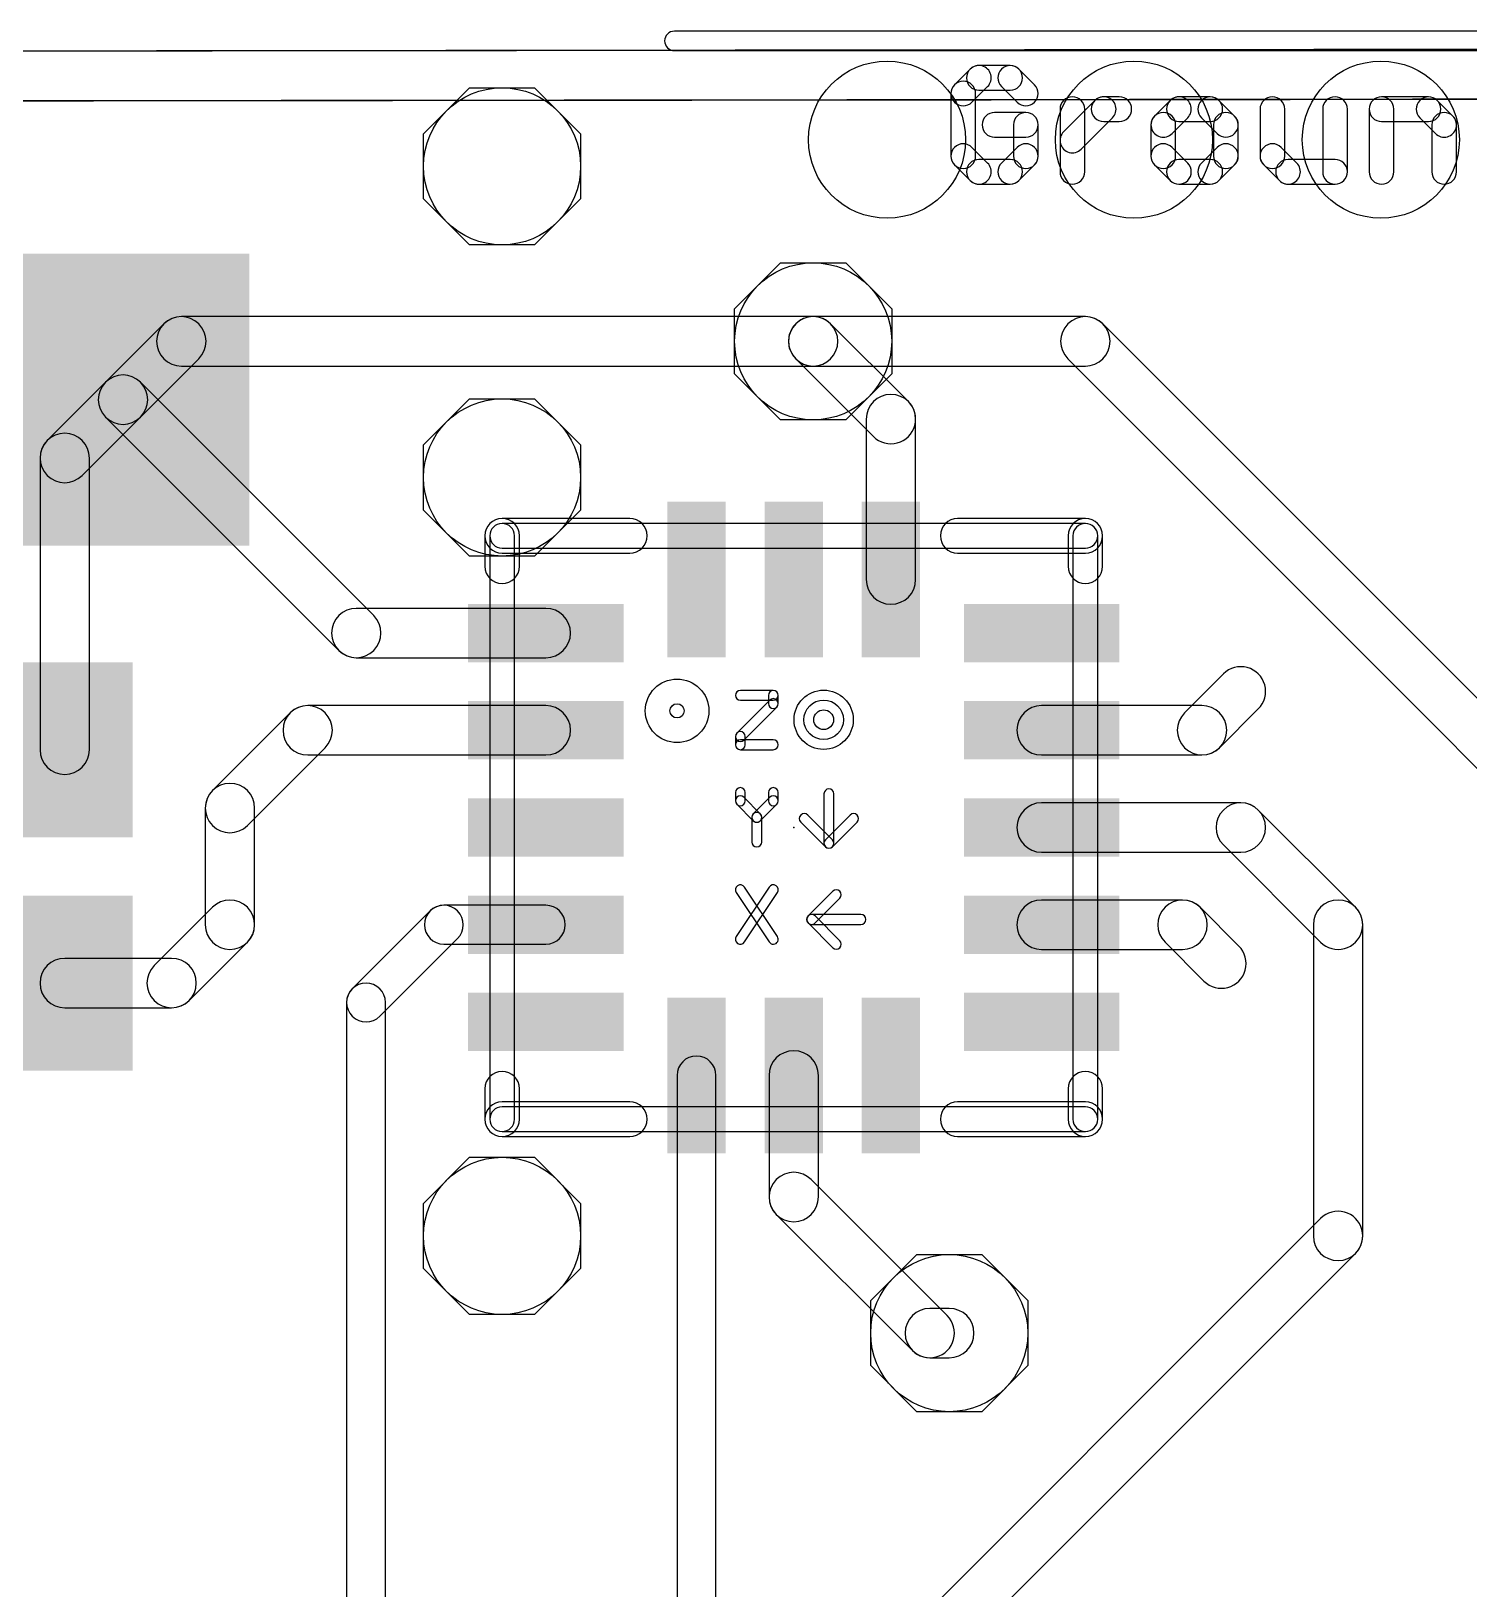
# Model space of a CAD drawing. Extents: x -21 to 88, y -12 to 76.
# Drawn here: x 28.28 to 35.67, y 25.39 to 33.4 of the extents above; entities that cross this region are included whole.
import ezdxf

# ---------------------------------------------------------------- set-up
doc = ezdxf.new("R2010")
doc.units = 0
for name, color, linetype in [('1', 22, 'CONTINUOUS'), ('16', 175, 'CONTINUOUS'), ('18', 82, 'CONTINUOUS'), ('21', 253, 'CONTINUOUS'), ('23', 7, 'CONTINUOUS'), ('51', 253, 'CONTINUOUS')]:
    doc.layers.add(name, color=color, linetype=linetype)

# ---------------------------------------------------------------- blocks, each defined once
blk = doc.blocks.new('RECT')
blk.add_solid([(-0.5, -0.5), (0.5, -0.5), (-0.5, 0.5), (0.5, 0.5)])
blk = doc.blocks.new('OCTAGONV')
blk.add_lwpolyline([(-0.5, -0.2071), (-0.5, 0.2071), (-0.2071, 0.5), (0.2071, 0.5), (0.5, 0.2071), (0.5, -0.2071), (0.2071, -0.5), (-0.2071, -0.5)], close=True)
blk = doc.blocks.new('ROUNDV')
blk.add_circle((0, 0), 0.5)

msp = doc.modelspace()

# ---------------------------------------------------------------- linework, layer by layer
at = {"layer": '1'}
for points in [[(57.1999, 33.327), (-6.8001, 33.252, 1), (-6.7999, 32.998), (57.2001, 33.073, 1)], [(28.9602, 31.8898), (28.6602, 31.5898, 1), (28.8398, 31.4102), (29.1398, 31.7102, 1)], [(32.3, 31.927), (29.05, 31.927, 1), (29.05, 31.673), (32.3, 31.673, 1)], [(32.7898, 31.4898), (32.3898, 31.8898, 1), (32.2102, 31.7102), (32.6102, 31.3102, 1)], [(28.5398, 31.1102), (28.8398, 31.4102, 1), (28.6602, 31.5898), (28.3602, 31.2898, 1)], [(30.0398, 30.3898), (28.8398, 31.5898, 1), (28.6602, 31.4102), (29.8602, 30.2102, 1)], [(32.827, 30.575), (32.827, 31.4, 1), (32.573, 31.4), (32.573, 30.575, 1)], [(28.577, 29.7), (28.577, 31.2, 1), (28.323, 31.2), (28.323, 29.7, 1)], [(30.925, 30.427), (29.95, 30.427, 1), (29.95, 30.173), (30.925, 30.173, 1)], [(34.3898, 29.7102), (34.5898, 29.9102, 1), (34.4102, 30.0898), (34.2102, 29.8898, 1)], [(29.6102, 29.8898), (29.2102, 29.4898, 1), (29.3898, 29.3102), (29.7898, 29.7102, 1)], [(30.925, 29.927), (29.7, 29.927, 1), (29.7, 29.673), (30.925, 29.673, 1)], [(33.475, 29.673), (34.3, 29.673, 1), (34.3, 29.927), (33.475, 29.927, 1)], [(29.427, 28.8), (29.427, 29.4, 1), (29.173, 29.4), (29.173, 28.8, 1)], [(33.475, 29.173), (34.5, 29.173, 1), (34.5, 29.427), (33.475, 29.427, 1)], [(34.4102, 29.2102), (34.9102, 28.7102, 1), (35.0898, 28.8898), (34.5898, 29.3898, 1)], [(29.0898, 28.4102), (29.3898, 28.7102, 1), (29.2102, 28.8898), (28.9102, 28.5898, 1)], [(33.475, 28.673), (34.2, 28.673, 1), (34.2, 28.927), (33.475, 28.927, 1)], [(34.1102, 28.7102), (34.3102, 28.5102, 1), (34.4898, 28.6898), (34.2898, 28.8898, 1)], [(34.873, 28.8), (34.873, 27.2, 1), (35.127, 27.2), (35.127, 28.8, 1)], [(30.3293, 28.8707), (29.9293, 28.4707, 1), (30.0707, 28.3293), (30.4707, 28.7293, 1)], [(30.925, 28.9), (30.4, 28.9, 1), (30.4, 28.7), (30.925, 28.7, 1)], [(28.45, 28.373), (29, 28.373, 1), (29, 28.627), (28.45, 28.627, 1)], [(30.1, 23.1), (30.1, 28.4, 1), (29.9, 28.4), (29.9, 23.1, 1)], [(31.6, 28.025), (31.6, 23.4, 1), (31.8, 23.4), (31.8, 28.025, 1)], [(32.073, 28.025), (32.073, 27.4, 1), (32.327, 27.4), (32.327, 28.025, 1)], [(32.9898, 26.7898), (32.2898, 27.4898, 1), (32.1102, 27.3102), (32.8102, 26.6102, 1)], [(32.6898, 24.7102), (35.0898, 27.1102, 1), (34.9102, 27.2898), (32.5102, 24.8898, 1)], [(33, 26.827), (32.9, 26.827, 1), (32.9, 26.573), (33, 26.573, 1)]]:
    msp.add_lwpolyline(points, format="xyb", close=True, dxfattribs=at)
at = {"layer": '16'}
for points in [[(-6.7999, 32.998), (84.0001, 33.098, 1), (83.9999, 33.352), (-6.8001, 33.252, 1)], [(32.3, 31.673), (33.7, 31.673, 1), (33.7, 31.927), (32.3, 31.927, 1)], [(37.7898, 27.8898), (33.7898, 31.8898, 1), (33.6102, 31.7102), (37.6102, 27.7102, 1)]]:
    msp.add_lwpolyline(points, format="xyb", close=True, dxfattribs=at)
at = {"layer": '21'}
for points in [[(30.7889, 30.6432), (30.7889, 30.8, 1), (30.6111, 30.8), (30.6111, 30.6432, 1)], [(30.7, 30.7111), (31.3568, 30.7111, 1), (31.3568, 30.8889), (30.7, 30.8889, 1)], [(33.7, 30.8889), (33.0432, 30.8889, 1), (33.0432, 30.7111), (33.7, 30.7111, 1)], [(33.7889, 30.6432), (33.7889, 30.8, 1), (33.6111, 30.8), (33.6111, 30.6432, 1)], [(30.6111, 27.9568), (30.6111, 27.8, 1), (30.7889, 27.8), (30.7889, 27.9568, 1)], [(33.6111, 27.9568), (33.6111, 27.8, 1), (33.7889, 27.8), (33.7889, 27.9568, 1)], [(30.7, 27.7111), (31.3568, 27.7111, 1), (31.3568, 27.8889), (30.7, 27.8889, 1)], [(33.7, 27.8889), (33.0432, 27.8889, 1), (33.0432, 27.7111), (33.7, 27.7111, 1)]]:
    msp.add_lwpolyline(points, format="xyb", close=True, dxfattribs=at)
for radius in [0.1635, 0.0365]:
    msp.add_circle((31.6, 29.9), radius, dxfattribs=at)
at = {"layer": '23'}
msp.add_point((32.2, 29.3), dxfattribs=at)
at = {"layer": '51'}
for points in [[(41.906, 33.395), (31.586, 33.395, 1), (31.586, 33.295), (41.906, 33.295, 1)], [(33.1076, 33.1998), (33.0271, 33.1193, 1), (33.1169, 33.0295), (33.1974, 33.11, 1)], [(33.3135, 33.2184), (33.1525, 33.2184, 1), (33.1525, 33.0914), (33.3135, 33.0914, 1)], [(33.4389, 33.1193), (33.3584, 33.1998, 1), (33.2686, 33.11), (33.3491, 33.0295, 1)], [(33.0085, 33.0744), (33.0085, 32.7524, 1), (33.1355, 32.7524), (33.1355, 33.0744, 1)], [(33.6968, 32.6719), (33.6968, 32.9939, 1), (33.5698, 32.9939), (33.5698, 32.6719, 1)], [(33.6782, 32.788), (33.8392, 32.949, 1), (33.7494, 33.0388), (33.5884, 32.8778, 1)], [(33.7943, 32.9304), (33.8748, 32.9304, 1), (33.8748, 33.0574), (33.7943, 33.0574, 1)], [(34.1366, 33.0388), (34.0561, 32.9583, 1), (34.1459, 32.8685), (34.2264, 32.949, 1)], [(34.3425, 33.0574), (34.1815, 33.0574, 1), (34.1815, 32.9304), (34.3425, 32.9304, 1)], [(34.4679, 32.9583), (34.3874, 33.0388, 1), (34.2976, 32.949), (34.3781, 32.8685, 1)], [(34.5988, 32.9939), (34.5988, 32.7524, 1), (34.7258, 32.7524), (34.7258, 32.9939, 1)], [(35.0478, 32.6719), (35.0478, 32.9939, 1), (34.9208, 32.9939), (34.9208, 32.6719, 1)], [(35.2871, 32.6719), (35.2871, 32.9939, 1), (35.1601, 32.9939), (35.1601, 32.6719, 1)], [(35.2236, 32.9304), (35.4652, 32.9304, 1), (35.4652, 33.0574), (35.2236, 33.0574, 1)], [(35.4203, 32.949), (35.5008, 32.8685, 1), (35.5906, 32.9583), (35.5101, 33.0388, 1)], [(33.394, 32.9769), (33.233, 32.9769, 1), (33.233, 32.8499), (33.394, 32.8499, 1)], [(33.4575, 32.7524), (33.4575, 32.9134, 1), (33.3305, 32.9134), (33.3305, 32.7524, 1)], [(34.0375, 32.9134), (34.0375, 32.7524, 1), (34.1645, 32.7524), (34.1645, 32.9134, 1)], [(34.4865, 32.7524), (34.4865, 32.9134, 1), (34.3595, 32.9134), (34.3595, 32.7524, 1)], [(35.4822, 32.9134), (35.4822, 32.6719, 1), (35.6092, 32.6719), (35.6092, 32.9134, 1)], [(33.0271, 32.7075), (33.1076, 32.627, 1), (33.1974, 32.7168), (33.1169, 32.7973, 1)], [(33.3584, 32.627), (33.4389, 32.7075, 1), (33.3491, 32.7973), (33.2686, 32.7168, 1)], [(34.0561, 32.7075), (34.1366, 32.627, 1), (34.2264, 32.7168), (34.1459, 32.7973, 1)], [(34.3874, 32.627), (34.4679, 32.7075, 1), (34.3781, 32.7973), (34.2976, 32.7168, 1)], [(34.6174, 32.7075), (34.6979, 32.627, 1), (34.7877, 32.7168), (34.7072, 32.7973, 1)], [(33.1525, 32.6084), (33.3135, 32.6084, 1), (33.3135, 32.7354), (33.1525, 32.7354, 1)], [(34.1815, 32.6084), (34.3425, 32.6084, 1), (34.3425, 32.7354), (34.1815, 32.7354, 1)], [(34.7428, 32.6084), (34.9843, 32.6084, 1), (34.9843, 32.7354), (34.7428, 32.7354, 1)], [(30.7635, 27.8), (30.7635, 30.8, 1), (30.6365, 30.8), (30.6365, 27.8, 1)], [(30.7, 30.7365), (33.7, 30.7365, 1), (33.7, 30.8635), (30.7, 30.8635, 1)], [(33.6365, 30.8), (33.6365, 27.8, 1), (33.7635, 27.8), (33.7635, 30.8, 1)], [(31.9254, 29.9542), (32.0949, 29.9542, 1), (32.0949, 30.005), (31.9254, 30.005, 1)], [(32.0769, 29.9552), (31.9074, 29.7857, 1), (31.9434, 29.7498), (32.1128, 29.9193, 1)], [(32.0695, 29.9796), (32.0695, 29.9372, 1), (32.1203, 29.9372), (32.1203, 29.9796, 1)], [(31.9, 29.7678), (31.9, 29.7254, 1), (31.9508, 29.7254), (31.9508, 29.7678, 1)], [(31.9254, 29.7), (32.0949, 29.7, 1), (32.0949, 29.7508), (31.9254, 29.7508, 1)], [(31.9, 29.4796), (31.9, 29.4372, 1), (31.9508, 29.4372), (31.9508, 29.4796, 1)], [(32.1203, 29.4372), (32.1203, 29.4796, 1), (32.0695, 29.4796), (32.0695, 29.4372, 1)], [(32.3556, 29.473), (32.3556, 29.219, 1), (32.4064, 29.219), (32.4064, 29.473, 1)], [(31.9074, 29.4193), (31.9922, 29.3345, 1), (32.0281, 29.3705), (31.9434, 29.4552, 1)], [(32.0281, 29.3345), (32.1128, 29.4193, 1), (32.0769, 29.4552), (31.9922, 29.3705, 1)], [(31.9847, 29.3525), (31.9847, 29.2254, 1), (32.0355, 29.2254), (32.0355, 29.3525, 1)], [(32.399, 29.237), (32.272, 29.364, 1), (32.236, 29.328), (32.363, 29.201, 1)], [(32.399, 29.201), (32.526, 29.328, 1), (32.49, 29.364), (32.363, 29.237, 1)], [(31.9043, 28.9655), (32.0737, 28.7113, 1), (32.116, 28.7395), (31.9465, 28.9937, 1)], [(32.0737, 28.9937), (31.9043, 28.7395, 1), (31.9465, 28.7113), (32.116, 28.9655, 1)], [(32.31, 28.809), (32.437, 28.936, 1), (32.401, 28.972), (32.274, 28.845, 1)], [(32.274, 28.809), (32.401, 28.682, 1), (32.437, 28.718), (32.31, 28.845, 1)], [(32.546, 28.8524), (32.292, 28.8524, 1), (32.292, 28.8016), (32.546, 28.8016, 1)], [(33.7, 27.8635), (30.7, 27.8635, 1), (30.7, 27.7365), (33.7, 27.7365, 1)]]:
    msp.add_lwpolyline(points, format="xyb", close=True, dxfattribs=at)
for radius in [0.1524, 0.1016, 0.0508]:
    msp.add_circle((32.354, 29.854), radius, dxfattribs=at)

# ---------------------------------------------------------------- block references
at = {"layer": '1'}
for p, xscale, yscale, rotation in [((28.75, 31.5), 1.3, 1.5, 180), ((31.7, 30.575), 0.3, 0.8, 180), ((32.2, 30.575), 0.3, 0.8, 180), ((32.7, 30.575), 0.3, 0.8, 180), ((30.925, 30.3), 0.3, 0.8, 270), ((33.475, 30.3), 0.3, 0.8, 90), ((28.45, 29.7), 0.7, 0.9, 180), ((30.925, 29.8), 0.3, 0.8, 270), ((33.475, 29.8), 0.3, 0.8, 90), ((30.925, 29.3), 0.3, 0.8, 270), ((33.475, 29.3), 0.3, 0.8, 90), ((28.45, 28.5), 0.7, 0.9, 180), ((30.925, 28.8), 0.3, 0.8, 270), ((33.475, 28.8), 0.3, 0.8, 90), ((30.925, 28.3), 0.3, 0.8, 270), ((33.475, 28.3), 0.3, 0.8, 90)]:
    msp.add_blockref('RECT', p, dxfattribs=dict(at, xscale=xscale, yscale=yscale, rotation=rotation))
at = {"layer": '1', "xscale": 0.3, "yscale": 0.8}
for p in [(31.7, 28.025), (32.2, 28.025), (32.7, 28.025)]:
    msp.add_blockref('RECT', p, dxfattribs=at)
at = {"layer": '18', "xscale": 0.808, "yscale": 0.808}
for name, p in [('ROUNDV', (32.68, 32.837)), ('ROUNDV', (32.68, 32.837)), ('ROUNDV', (32.68, 32.837)), ('ROUNDV', (32.68, 32.837)), ('ROUNDV', (33.95, 32.837)), ('ROUNDV', (33.95, 32.837)), ('ROUNDV', (33.95, 32.837)), ('ROUNDV', (33.95, 32.837)), ('ROUNDV', (35.22, 32.837)), ('ROUNDV', (35.22, 32.837)), ('ROUNDV', (35.22, 32.837)), ('ROUNDV', (35.22, 32.837)), ('OCTAGONV', (30.7, 32.7)), ('ROUNDV', (30.7, 32.7)), ('ROUNDV', (30.7, 32.7)), ('OCTAGONV', (30.7, 32.7)), ('OCTAGONV', (32.3, 31.8)), ('ROUNDV', (32.3, 31.8)), ('ROUNDV', (32.3, 31.8)), ('OCTAGONV', (32.3, 31.8)), ('OCTAGONV', (30.7, 31.1)), ('ROUNDV', (30.7, 31.1)), ('ROUNDV', (30.7, 31.1)), ('OCTAGONV', (30.7, 31.1)), ('OCTAGONV', (30.7, 27.2)), ('ROUNDV', (30.7, 27.2)), ('ROUNDV', (30.7, 27.2)), ('OCTAGONV', (30.7, 27.2)), ('OCTAGONV', (33, 26.7)), ('ROUNDV', (33, 26.7)), ('ROUNDV', (33, 26.7)), ('OCTAGONV', (33, 26.7))]:
    msp.add_blockref(name, p, dxfattribs=at)
at = {"layer": '51'}
for p, xscale, yscale, rotation in [((15.8364, 18.3026), 24, 18, 45), ((28.5172, 31.4989), 0.7501, 1.4501, 180), ((31.7, 30.4665), 0.25, 0.467, 180), ((32.2, 30.4665), 0.25, 0.467, 180), ((32.7, 30.4665), 0.25, 0.467, 180), ((33.3665, 30.3), 0.467, 0.25, 180), ((28.204, 29.7049), 0.3, 0.5999, 180), ((33.3665, 29.8), 0.467, 0.25, 180), ((33.3665, 29.3), 0.467, 0.25, 180), ((33.3665, 28.8), 0.467, 0.25, 180), ((28.204, 28.5049), 0.3, 0.5999, 180), ((33.3665, 28.3), 0.467, 0.25, 180)]:
    msp.add_blockref('RECT', p, dxfattribs=dict(at, xscale=xscale, yscale=yscale, rotation=rotation))
for p, xscale, yscale in [((31.0335, 30.3), 0.467, 0.25), ((31.0335, 29.8), 0.467, 0.25), ((31.0335, 29.3), 0.467, 0.25), ((31.0335, 28.8), 0.467, 0.25), ((31.0335, 28.3), 0.467, 0.25), ((31.7, 28.1335), 0.25, 0.467), ((32.2, 28.1335), 0.25, 0.467), ((32.7, 28.1335), 0.25, 0.467)]:
    msp.add_blockref('RECT', p, dxfattribs=dict(at, xscale=xscale, yscale=yscale))

doc.saveas('drawing.dxf')
